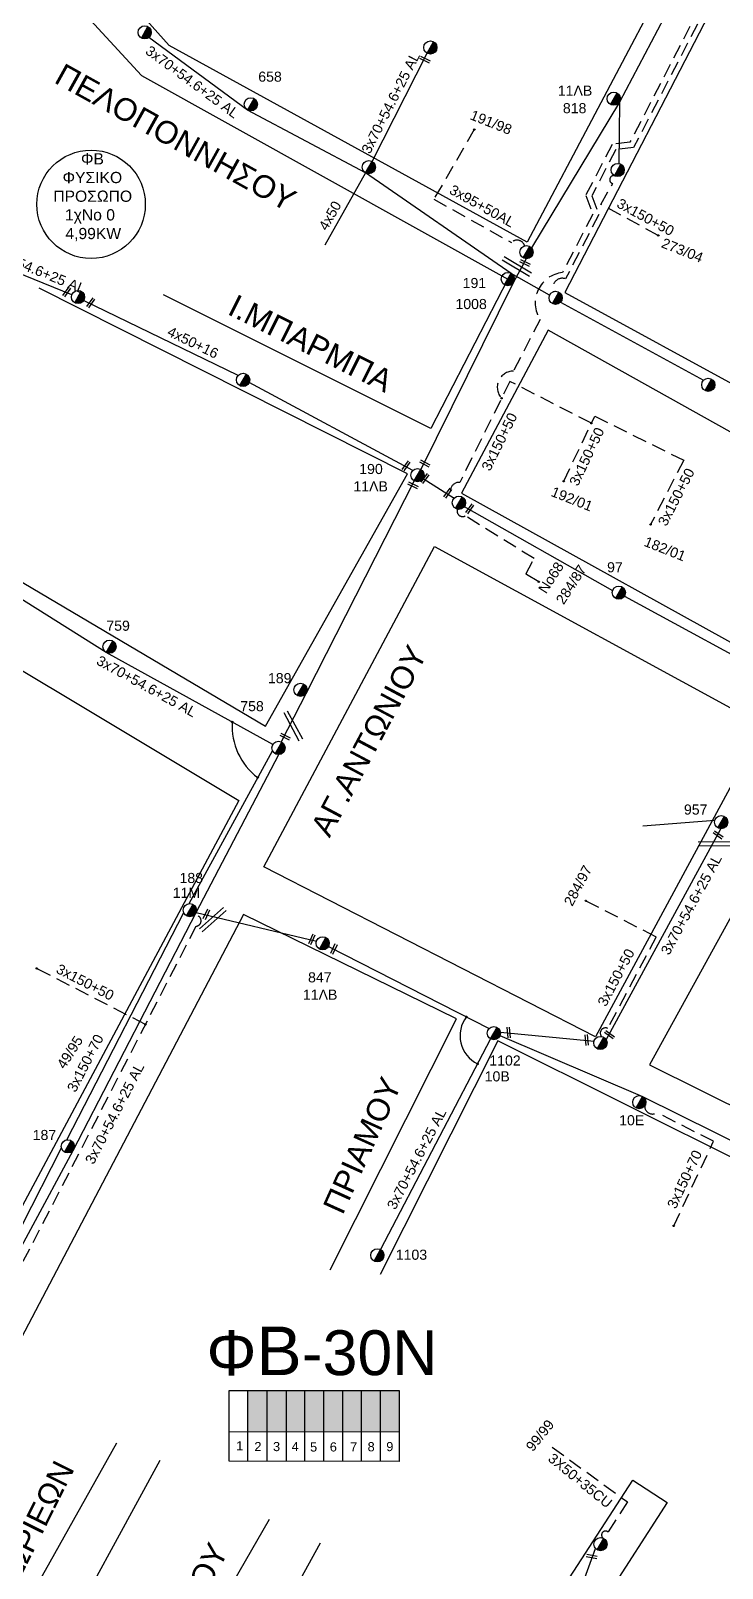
# Model space of a CAD drawing. Header units: millimetres. Extents: x 1138 to 9186, y 1584 to 2927.
# Drawn here: x 8060.6 to 8183.9, y 2060.8 to 2335 of the extents above; entities that cross this region are included whole.
import ezdxf
from ezdxf.enums import TextEntityAlignment as Align

# ---------------------------------------------------------------- set-up
doc = ezdxf.new("R2010")
doc.units = ezdxf.units.MM
doc.linetypes.add('DASHED', pattern=[19.05, 12.7, -6.35])
for name, color, linetype, lineweight in [('3x150+50', 7, 'Continuous', 30), ('3x150+50 XLPE', 7, 'SYN_LINE', 30), ('3x150+70', 7, 'Continuous', 30), ('3x70+54.6+25 AL', 7, 'SYN_LINE', 30), ('3x95+50AL', 7, 'Continuous', 30), ('4x50', 7, 'Continuous', 30), ('4x50+16', 7, 'Continuous', 30), ('4x50AL', 7, 'Continuous', 30), ('Υπόβαθρο ΔΕΗ', 7, 'Continuous', 30)]:
    doc.layers.add(name, color=color, linetype=linetype, lineweight=lineweight)
for name, color, linetype in [('3x50+35CU', 7, 'Continuous'), ('Pillar OTE', 7, 'Continuous'), ('TEXT ΚΑΛΩΔΙΩΝ', 7, 'Continuous'), ('Άγνωστα', 7, 'Continuous'), ('ΑΓΝΩΣΤΟ ΕΝΑΕΡΙΟ ΚΑΛΩΔΙΟ', 7, 'Continuous'), ('ΑΓΝΩΣΤΟ ΥΠΟΓΕΙΟ ΚΑΛΩΔΙΟ', 7, 'DASHED'), ('Γυμνά εναέρια ΧΤ (3Φ)   3x50+35CU', 7, 'Continuous'), ('Καλώδια ΧΤ   3x150AL+50CU', 7, 'DASHED'), ('Μηχανική τομή', 7, 'Continuous'), ('Στύλος ΦΜ', 7, 'Continuous'), ('Στύλος ΦΜ @ 1', 7, 'Continuous'), ('Συνδέσεις', 7, 'Continuous'), ('Τομή', 7, 'Continuous')]:
    doc.layers.add(name, color=color, linetype=linetype)
doc.styles.add('arial', font='arial.ttf')
doc.styles.get("Standard").update_dxf_attribs({"font": 'arial.ttf'})
doc.linetypes.add('SYN_LINE', pattern='A,0.5,-0.0001,["/\\/\\/\\/",Standard,S=0.1,R=0,X=0,Y=-0.05],-0.25', length=0.7501)

# ---------------------------------------------------------------- blocks, each defined once
blk = doc.blocks.new('ΥΠΑΡΧΩΝ ΤΣΙΜΕΝΤΕΝΙΟΣ ΣΤΥΛΟΣ')
at = {"layer": 'Στύλος ΦΜ'}
blk.add_hatch(color=7, dxfattribs=at).paths.add_polyline_path([(-1.29, -2.28, 0.574793), (2.62, 0, 0.268822), (1.3, 2.27)])
at = {"layer": 'Στύλος ΦΜ', "color": 7}
blk.add_line((-1.29, -2.28), (1.3, 2.27), dxfattribs=at)
blk.add_circle((0, 0), 2.62, dxfattribs=at)
at = {"layer": 'Στύλος ΦΜ', "flags": 4}
for tag, p in [('ΤΥΠΟΣ', (-4.91, 3.03)), ('ΑΡΙΘΜΟΣ', (-4.68, 8.05))]:
    blk.add_attdef(tag, p, '', height=4, dxfattribs=at)
blk = doc.blocks.new('ΜΗΧΑΝΙΚΗ ΤΟΜΗ')
at = {"layer": 'Μηχανική τομή', "ltscale": 40}
for p, q in [((-1.9, 0.8), (5.7, 0.8)), ((-1.9, -0.8), (5.7, -0.8))]:
    blk.add_line(p, q, dxfattribs=at)
blk = doc.blocks.new('ΤΟΜΗ')
at = {"layer": 'Τομή', "ltscale": 40}
for p, q in [((-5.7, 0), (17.1, 0)), ((-5.7, -2.8), (17.1, -2.8))]:
    blk.add_line(p, q, dxfattribs=at)
blk = doc.blocks.new('_ΣΥΝΔΕΣΗ')
at = {"layer": 'Συνδέσεις', "linetype": 'SYN_LINE', "ltscale": 40}
blk.add_hatch(color=256, dxfattribs=at).paths.add_polyline_path([(0.5, 0, 1), (-0.5, 0, 1)])
at = {"layer": 'Συνδέσεις'}
blk.add_circle((0, 0), 0.5, dxfattribs=at)

msp = doc.modelspace()

# ---------------------------------------------------------------- hatches: boundary and pattern name
at = {"layer": 'Καλώδια ΧΤ   3x150AL+50CU', "linetype": 'DASHED', "lineweight": -3, "ltscale": 0.2}
h = msp.add_hatch(color=133, dxfattribs=at)
h.dxf.hatch_style = 1
h.paths.add_polyline_path([(8102.76, 2092.5), (8099.32, 2092.5), (8099.32, 2085.14), (8102.76, 2085.14)])
h = msp.add_hatch(color=5, dxfattribs=at)
h.dxf.hatch_style = 1
h.paths.add_polyline_path([(8102.76, 2085.14), (8106.2, 2085.13), (8106.2, 2092.5), (8102.76, 2092.5)])
h = msp.add_hatch(color=1, dxfattribs=at)
h.dxf.hatch_style = 1
h.paths.add_polyline_path([(8109.49, 2092.5), (8106.2, 2092.5), (8106.2, 2085.13), (8109.49, 2085.13)])
h = msp.add_hatch(color=85, dxfattribs=at)
h.dxf.hatch_style = 1
h.paths.add_polyline_path([(8112.88, 2092.5), (8109.49, 2092.5), (8109.49, 2085.13), (8112.88, 2085.13)])
h = msp.add_hatch(color=6, dxfattribs=at)
h.dxf.hatch_style = 1
h.paths.add_polyline_path([(8112.88, 2085.13), (8116.28, 2085.12), (8116.28, 2092.5), (8112.88, 2092.5)])
h = msp.add_hatch(color=30, dxfattribs=at)
h.dxf.hatch_style = 1
h.paths.add_polyline_path([(8116.28, 2085.13), (8119.67, 2085.12), (8119.67, 2092.5), (8116.28, 2092.5)])
h = msp.add_hatch(color=27, dxfattribs=at)
h.dxf.hatch_style = 1
h.paths.add_polyline_path([(8119.61, 2085.13), (8123.01, 2085.12), (8123.01, 2092.5), (8119.61, 2092.5)])
h = msp.add_hatch(color=2, dxfattribs=at)
h.dxf.hatch_style = 1
h.paths.add_polyline_path([(8122.93, 2085.12), (8126.33, 2085.12), (8126.33, 2092.5), (8122.93, 2092.5)])

# ---------------------------------------------------------------- linework, layer by layer
at = {"lineweight": -3, "ltscale": 0.2}
msp.add_circle((8071.35, 2304.09), 9.67, dxfattribs=at)
at = {"layer": '3x150+50', "color": 2, "linetype": 'DASHED', "lineweight": -3, "ltscale": 0.2}
msp.add_lwpolyline([(8172.53, 2298.53), (8162.3, 2304.08), (8164.39, 2307.79, -0.952983), (8164.7, 2309.19, 28.194004)], format="xyb", dxfattribs=at)
at = {"layer": '3x150+50', "color": 62, "linetype": 'DASHED', "lineweight": -3, "ltscale": 0.2}
msp.add_lwpolyline([(8160.6, 2265.03), (8146.06, 2272.48), (8137.12, 2254.48, 0.772908), (8136.11, 2251.67, -45.878488)], format="xyb", dxfattribs=at)
msp.add_lwpolyline([(8155.67, 2254.68), (8160.6, 2265.03), (8161.18, 2266.29), (8177.08, 2258.42), (8171.15, 2246.98)], dxfattribs=at)
at = {"layer": '3x150+50', "color": 30, "linetype": 'DASHED', "lineweight": -3, "ltscale": 0.2}
msp.add_lwpolyline([(8159.6, 2179.85), (8172.14, 2173.41), (8163.51, 2157.08, 0.807556), (8162.4, 2155.63, 2.538263)], format="xyb", dxfattribs=at)
msp.add_lwpolyline([(8081.03, 2157.77), (8061.66, 2167.76)], dxfattribs=at)
at = {"layer": '3x150+50 XLPE', "color": 62, "linetype": 'DASHED', "lineweight": -3, "ltscale": 0.2}
msp.add_lwpolyline([(8187.82, 2378.45), (8194.52, 2374.95), (8183.74, 2354.48), (8186.93, 2352.71), (8167.47, 2315.16), (8164.29, 2314.77), (8159.58, 2305.68), (8160.83, 2302.33), (8155.43, 2291.91, 0.558019), (8151.44, 2283.52), (8146.7, 2274.33, 0.657436), (8144.58, 2269.49)], format="xyb", dxfattribs=at)
at = {"layer": '3x150+50 XLPE', "color": 30, "linetype": 'DASHED', "lineweight": -3, "ltscale": 0.2}
msp.add_lwpolyline([(8188.34, 2379.46), (8195.94, 2375.5), (8185.08, 2354.88), (8188.27, 2353.11), (8168.12, 2314.23), (8164.94, 2313.84), (8160.68, 2305.61), (8161.92, 2302.26), (8155.98, 2290.79, 0.663223), (8153.88, 2288.52)], format="xyb", dxfattribs=at)
at = {"layer": '3x150+70', "color": 30, "linetype": 'DASHED', "lineweight": -3, "ltscale": 0.2}
for points in [[(8089.66, 2177.22, -1.121486), (8090.06, 2175.28), (8054.52, 2106.39, -0.443953), (8050.41, 2101.24, 12.681329)], [(8175.27, 2121.84), (8182.39, 2136.93), (8172.29, 2142.04, -0.604028), (8170.1, 2143.22, -163.13903)]]:
    msp.add_lwpolyline(points, format="xyb", dxfattribs=at)
at = {"layer": '3x50+35CU', "color": 27, "linetype": 'DASHED', "lineweight": -3, "ltscale": 0.2}
msp.add_lwpolyline([(8153.6, 2082.38), (8167.03, 2072.59), (8163.59, 2067.21, 1.167686), (8162.8, 2066.07, -0.879582)], format="xyb", dxfattribs=at)
at = {"layer": '3x70+54.6+25 AL', "color": 30, "linetype": 'SYN_LINE', "lineweight": -3, "ltscale": 15}
for points in [[(8146.26, 2291.77), (8120.32, 2309.69), (8099.27, 2320.9), (8081.67, 2333.86)], [(8121.49, 2311.74), (8131.29, 2331.03)], [(8155.09, 2286.61), (8180.61, 2272.71)], [(8163.24, 2155.02), (8183.71, 2192.68)], [(8182.59, 2194.18), (8169.79, 2193.16)], [(8144.35, 2156.42), (8161.07, 2154.81)], [(8142.61, 2155.2), (8122.99, 2117.61)]]:
    msp.add_lwpolyline(points, dxfattribs=at)
at = {"layer": '3x70+54.6+25 AL', "color": 2, "linetype": 'SYN_LINE', "lineweight": -3, "ltscale": 12}
msp.add_lwpolyline([(8165.58, 2322.31), (8165.49, 2311.37)], dxfattribs=at)
at = {"layer": '3x70+54.6+25 AL', "color": 62, "linetype": 'SYN_LINE', "lineweight": -3, "ltscale": 15}
for points in [[(8067.9, 2287.91), (8052.8, 2294.04)], [(8137.92, 2250.16), (8164.38, 2235.17)], [(8166.49, 2234.18), (8195.84, 2218.27)]]:
    msp.add_lwpolyline(points, dxfattribs=at)
at = {"layer": '3x70+54.6+25 AL', "color": 27, "linetype": 'SYN_LINE', "lineweight": -3, "ltscale": 15}
for points in [[(8103.78, 2207.73), (8074.04, 2224.14), (8045.46, 2242.09), (8006.24, 2263.7), (7992.18, 2272.34), (7962.15, 2292.64)], [(8088.83, 2179.34), (8103.71, 2206.61)], [(8067.03, 2137.2), (8087.87, 2177.76)], [(8051.84, 2107.92), (8066.05, 2135.76)], [(8151.85, 2038.33), (8161.35, 2064.26)]]:
    msp.add_lwpolyline(points, dxfattribs=at)
at = {"layer": '3x70+54.6+25 AL', "color": 30, "linetype": 'SYN_LINE', "lineweight": -3, "ltscale": 10}
msp.add_lwpolyline([(8153.13, 2287.86), (8146.26, 2291.77)], dxfattribs=at)
at = {"layer": '3x70+54.6+25 AL', "color": 62, "linetype": 'SYN_LINE', "lineweight": -3, "ltscale": 8}
msp.add_lwpolyline([(8130.6, 2255.2), (8136.11, 2251.67)], dxfattribs=at)
at = {"layer": '3x70+54.6+25 AL', "color": 133, "linetype": 'SYN_LINE', "lineweight": -3, "ltscale": 15}
msp.add_lwpolyline([(8052.97, 2107.2), (8068.13, 2135.3), (8090.07, 2177.75), (8104.81, 2205.93)], dxfattribs=at)
at = {"layer": '3x95+50AL', "color": 2, "linetype": 'DASHED', "lineweight": -3, "ltscale": 0.2}
msp.add_lwpolyline([(8139.71, 2317.41), (8132.49, 2304.99), (8146.34, 2297.28, -0.571229), (8148.68, 2296.69, 24.193972)], format="xyb", dxfattribs=at)
at = {"layer": '4x50', "color": 30, "linetype": 'SYN_LINE', "lineweight": -3, "ltscale": 15}
msp.add_lwpolyline([(8120.32, 2309.69), (8113.05, 2296.78)], dxfattribs=at)
at = {"layer": '4x50+16', "color": 62, "linetype": 'Continuous', "lineweight": -3, "ltscale": 0.2}
for points in [[(8148.97, 2294.39), (8146.71, 2290.19), (8130.15, 2256.78)], [(8097.56, 2273.52), (8070.02, 2286.93)], [(8128.76, 2256.62), (8099.55, 2272.31)], [(8128.99, 2254.74), (8109.78, 2217.01), (8105.28, 2208.17)]]:
    msp.add_lwpolyline(points, dxfattribs=at)
at = {"layer": '4x50AL', "color": 30, "linetype": 'Continuous', "lineweight": -3, "ltscale": 0.2}
for points in [[(8090.07, 2177.75), (8111.55, 2172.64)], [(8113.69, 2171.67), (8142.36, 2157.06)], [(8144.28, 2155.78), (8169.72, 2144.92), (8195.74, 2132), (8225.6, 2117.12), (8261.33, 2099.6), (8286.01, 2086.36)]]:
    msp.add_lwpolyline(points, dxfattribs=at)
at = {"layer": 'Pillar OTE', "lineweight": -3, "ltscale": 40}
for points in [[(8095.99, 2079.86), (8095.99, 2092.5), (8126.32, 2092.5), (8126.32, 2079.83), (8095.99, 2079.86)], [(8099.32, 2079.86), (8099.32, 2092.5)], [(8102.76, 2079.85), (8102.76, 2092.5)], [(8106.2, 2079.85), (8106.2, 2092.5)], [(8109.49, 2079.85), (8109.49, 2092.5)], [(8112.88, 2079.84), (8112.88, 2092.5)], [(8116.28, 2079.84), (8116.28, 2092.5)], [(8119.61, 2079.84), (8119.61, 2092.5)], [(8123, 2079.83), (8123, 2092.5)], [(8095.99, 2085.14), (8126.32, 2085.11)]]:
    msp.add_lwpolyline(points, dxfattribs=at)
at = {"layer": 'ΑΓΝΩΣΤΟ ΕΝΑΕΡΙΟ ΚΑΛΩΔΙΟ', "color": 2, "linetype": 'Continuous', "lineweight": -3, "ltscale": 0.2}
msp.add_lwpolyline([(8214.9, 2415.27), (8201.99, 2392.69), (8189.28, 2368.59), (8181.56, 2353.81), (8178.03, 2345.9), (8165.58, 2322.31), (8149.93, 2296.32)], dxfattribs=at)
at = {"layer": 'ΑΓΝΩΣΤΟ ΥΠΟΓΕΙΟ ΚΑΛΩΔΙΟ', "color": 62, "linetype": 'DASHED', "lineweight": -3, "ltscale": 0.2}
msp.add_lwpolyline([(8151.21, 2236.76), (8148.89, 2238.09), (8150.36, 2240.89), (8138.09, 2248.51, -0.699227), (8136.69, 2249.71, -91.995682)], format="xyb", dxfattribs=at)
at = {"layer": 'Υπόβαθρο ΔΕΗ', "lineweight": -3}
for points in [[(8098.45, 2389.73), (8175.39, 2347.12), (8149.14, 2297.34), (8085.3, 2332.44), (8062.58, 2357.87)], [(8132.59, 2243.04), (8191.3, 2211.02), (8161.35, 2155.58), (8102.18, 2185.9)], [(8198.57, 2200.71), (8170.95, 2150.58), (8282.48, 2095.17), (8308.44, 2142.06)]]:
    msp.add_lwpolyline(points, close=True, dxfattribs=at)
for points in [[(8056.55, 2352.92), (8011.53, 2313.64), (8005.7, 2310.4), (7999.94, 2308.48), (7989.52, 2306.57), (7983.91, 2304.6), (7980.64, 2302.27), (7975.96, 2296.86), (7970.44, 2289.09), (8102.45, 2211.01), (8127.79, 2255.98), (8062.07, 2289.1)], [(8056.55, 2352.92), (8080.34, 2327.07), (8145.68, 2290.75), (8131.98, 2264.09), (8084.29, 2287.94)], [(8187.37, 2262.38), (8152.86, 2281.63), (8137.45, 2252.54), (8196.46, 2219.86), (8246.29, 2311.65), (8184.95, 2344.54), (8155.85, 2288.37), (8190.26, 2269.54)], [(7963, 2278.49), (8097.69, 2197.72), (8057.21, 2121.9), (7915.31, 2204.26), (7963, 2278.49)], [(8113.99, 2114), (8136.5, 2158.79), (8098.52, 2177.39), (8036.21, 2058.77), (8056.3, 2048.1), (8075.94, 2083.12)], [(8224.8, 1994.22), (8278.43, 2087.75), (8143.88, 2154.83), (8122.89, 2113.19)], [(8083.64, 2079.98), (8064.05, 2044.07), (8082.89, 2034.31), (8103.17, 2069.54)], [(8112.19, 2065.23), (8092.27, 2029.03), (8125.65, 2011.2), (8167.98, 2076.49), (8174.1, 2072.52), (8152.35, 2038.72), (8180.81, 2021.19), (8200.91, 2052.79), (8207.2, 2048.8), (8187.17, 2017.25), (8224.8, 1994.22)]]:
    msp.add_lwpolyline(points, dxfattribs=at)
for centre, radius, start, end in [((8107.93, 2210.97), 11.43, 176.1647, 233.2445), ((8142.76, 2155.76), 5.6, 142.9268, 243.6717)]:
    msp.add_arc(centre, radius, start, end, dxfattribs=at)

# ---------------------------------------------------------------- block references
at = {"layer": 'Μηχανική τομή', "lineweight": -3, "xscale": 0.2499999999999999, "yscale": 0.2499999999999999, "zscale": 0.2499999999999999}
for p, rotation in [((8130.45, 2330.13), 333.3732775147424), ((8148.29, 2293.86), 333.3732775147424), ((8066.75, 2288.07), 54.38633714151349), ((8071.05, 2286.1), 54.38633714151349), ((8127.29, 2257.06), 54.38633714151349), ((8130.43, 2258.1), 333.3732775147424), ((8130.66, 2254.77), 54.38633714151349), ((8128.32, 2254.18), 333.3732775147424), ((8134.73, 2252.16), 54.38633714151349), ((8138.65, 2249.38), 54.38633714151349), ((8105.51, 2209.36), 333.3732775147424), ((8183.59, 2191.28), 143.7647637943274), ((8091.74, 2177.02), 65.68131416609452), ((8110.57, 2172.54), 65.68131416609452), ((8114.51, 2170.83), 65.68131416609452), ((8145.91, 2155.87), 95.21380930516573), ((8159.81, 2154.53), 95.21380930516573), ((8164.22, 2155.64), 143.7647637943274), ((8161.12, 2062.74), 169.1568937266984)]:
    msp.add_blockref('ΜΗΧΑΝΙΚΗ ΤΟΜΗ', p, dxfattribs=dict(at, rotation=rotation))
at = {"layer": 'Στύλος ΦΜ @ 1', "lineweight": -3, "ltscale": 40}
ref = msp.add_blockref('ΥΠΑΡΧΩΝ ΤΣΙΜΕΝΤΕΝΙΟΣ ΣΤΥΛΟΣ', (8080.91, 2334.76), dxfattribs=dict(at, xscale=0.4499999999998181, yscale=0.4499999999998181, zscale=0.4499999999998181))
ref.add_attrib('ΤΥΠΟΣ', '10B', (8081.24, 2341.32), dxfattribs={"layer": 'Στύλος ΦΜ', "height": 1.8, "flags": 4})
ref.add_attrib('ΑΡΙΘΜΟΣ', '659', (8081.98, 2338.4), dxfattribs={"layer": 'Στύλος ΦΜ', "height": 1.8, "flags": 4})
at = {"layer": 'Στύλος ΦΜ @ 1', "lineweight": -3, "ltscale": 40, "xscale": 0.4499999999998181, "yscale": 0.4499999999998181, "zscale": 0.4499999999998181}
for p in [(8131.87, 2332.05), (8120.9, 2310.72), (8165.28, 2310.21), (8149.02, 2295.56), (8069.02, 2287.55), (8154.21, 2287.39), (8098.46, 2272.76), (8181.45, 2271.89), (8136.96, 2250.85), (8162.2, 2154.47), (8162.22, 2065.05)]:
    msp.add_blockref('ΥΠΑΡΧΩΝ ΤΣΙΜΕΝΤΕΝΙΟΣ ΣΤΥΛΟΣ', p, dxfattribs=at)
at = {"layer": 'Στύλος ΦΜ @ 1', "lineweight": -3, "ltscale": 40}
ref = msp.add_blockref('ΥΠΑΡΧΩΝ ΤΣΙΜΕΝΤΕΝΙΟΣ ΣΤΥΛΟΣ', (8099.85, 2321.93), dxfattribs=dict(at, xscale=0.4499999999998181, yscale=0.4499999999998181, zscale=0.4499999999998181))
ref.add_attrib('ΤΥΠΟΣ', '658', (8101.17, 2325.96), dxfattribs={"layer": 'Στύλος ΦΜ', "height": 1.8, "flags": 4})
ref = msp.add_blockref('ΥΠΑΡΧΩΝ ΤΣΙΜΕΝΤΕΝΙΟΣ ΣΤΥΛΟΣ', (8164.58, 2322.93), dxfattribs=dict(at, xscale=0.4499999999998181, yscale=0.4499999999998181, zscale=0.4499999999998181))
ref.add_attrib('ΤΥΠΟΣ', '11ΛΒ', (8154.6, 2323.47), dxfattribs={"layer": 'Στύλος ΦΜ', "height": 1.8, "flags": 4})
ref.add_attrib('ΑΡΙΘΜΟΣ', '818', (8155.51, 2320.34), dxfattribs={"layer": 'Στύλος ΦΜ', "height": 1.8, "flags": 4})
ref = msp.add_blockref('ΥΠΑΡΧΩΝ ΤΣΙΜΕΝΤΕΝΙΟΣ ΣΤΥΛΟΣ', (8145.68, 2290.75), dxfattribs=dict(at, xscale=0.4499999999998181, yscale=0.4499999999998181, zscale=0.4499999999998181))
ref.add_attrib('ΤΥΠΟΣ', '191', (8137.63, 2289.15), dxfattribs={"layer": 'Στύλος ΦΜ', "height": 1.8, "flags": 4})
ref.add_attrib('ΑΡΙΘΜΟΣ', '1008', (8136.34, 2285.4), dxfattribs={"layer": 'Στύλος ΦΜ', "height": 1.8, "flags": 4})
ref = msp.add_blockref('ΥΠΑΡΧΩΝ ΤΣΙΜΕΝΤΕΝΙΟΣ ΣΤΥΛΟΣ', (8129.57, 2255.76), dxfattribs=dict(at, xscale=0.4499999999998181, yscale=0.4499999999998181, zscale=0.4499999999998181))
ref.add_attrib('ΤΥΠΟΣ', '190', (8119.18, 2255.97), dxfattribs={"layer": 'Στύλος ΦΜ', "height": 1.8, "flags": 4})
ref.add_attrib('ΑΡΙΘΜΟΣ', '11ΛB', (8118.14, 2252.87), dxfattribs={"layer": 'Στύλος ΦΜ', "height": 1.8, "flags": 4})
ref = msp.add_blockref('ΥΠΑΡΧΩΝ ΤΣΙΜΕΝΤΕΝΙΟΣ ΣΤΥΛΟΣ', (8165.5, 2234.81), dxfattribs=dict(at, xscale=0.4499999999998181, yscale=0.4499999999998181, zscale=0.4499999999998181))
ref.add_attrib('ΑΡΙΘΜΟΣ', '97', (8163.39, 2238.44), dxfattribs={"layer": 'Στύλος ΦΜ', "height": 1.8, "flags": 4})
ref = msp.add_blockref('ΥΠΑΡΧΩΝ ΤΣΙΜΕΝΤΕΝΙΟΣ ΣΤΥΛΟΣ', (8074.63, 2225.17), dxfattribs=dict(at, xscale=0.4499999999998181, yscale=0.4499999999998181, zscale=0.4499999999998181))
ref.add_attrib('ΤΥΠΟΣ', '759', (8074.07, 2228.01), dxfattribs={"layer": 'Στύλος ΦΜ', "height": 1.8, "flags": 4})
ref = msp.add_blockref('ΥΠΑΡΧΩΝ ΤΣΙΜΕΝΤΕΝΙΟΣ ΣΤΥΛΟΣ', (8108.7, 2217.48), dxfattribs=dict(at, xscale=0.4499999999998181, yscale=0.4499999999998181, zscale=0.4499999999998181))
ref.add_attrib('ΤΥΠΟΣ', '189', (8102.9, 2218.66), dxfattribs={"layer": 'Στύλος ΦΜ', "height": 1.8, "flags": 4})
ref = msp.add_blockref('ΥΠΑΡΧΩΝ ΤΣΙΜΕΝΤΕΝΙΟΣ ΣΤΥΛΟΣ', (8104.78, 2207.11), dxfattribs=dict(at, xscale=0.4499999999998181, yscale=0.4499999999998181, zscale=0.4499999999998181))
ref.add_attrib('ΤΥΠΟΣ', '758', (8097.96, 2213.66), dxfattribs={"layer": 'Στύλος ΦΜ', "height": 1.8, "flags": 4})
ref = msp.add_blockref('ΥΠΑΡΧΩΝ ΤΣΙΜΕΝΤΕΝΙΟΣ ΣΤΥΛΟΣ', (8183.73, 2193.86), dxfattribs=dict(at, xscale=0.4499999999998181, yscale=0.4499999999998181, zscale=0.4499999999998181))
ref.add_attrib('ΤΥΠΟΣ', '957', (8177.1, 2195.22), dxfattribs={"layer": 'Στύλος ΦΜ', "height": 1.8, "flags": 4})
ref = msp.add_blockref('ΥΠΑΡΧΩΝ ΤΣΙΜΕΝΤΕΝΙΟΣ ΣΤΥΛΟΣ', (8088.97, 2178.17), dxfattribs=dict(at, xscale=0.4499999999998181, yscale=0.4499999999998181, zscale=0.4499999999998181))
ref.add_attrib('ΤΥΠΟΣ', '188', (8087.12, 2183.01), dxfattribs={"layer": 'Στύλος ΦΜ', "height": 1.8, "flags": 4})
ref.add_attrib('ΑΡΙΘΜΟΣ', '11M', (8085.91, 2180.36), dxfattribs={"layer": 'Στύλος ΦΜ', "height": 1.8, "flags": 4})
ref = msp.add_blockref('ΥΠΑΡΧΩΝ ΤΣΙΜΕΝΤΕΝΙΟΣ ΣΤΥΛΟΣ', (8112.66, 2172.25), dxfattribs=dict(at, xscale=0.4499999999998181, yscale=0.4499999999998181, zscale=0.4499999999998181))
ref.add_attrib('ΤΥΠΟΣ', '847', (8110.05, 2165.28), dxfattribs={"layer": 'Στύλος ΦΜ', "height": 1.8, "flags": 4})
ref.add_attrib('ΑΡΙΘΜΟΣ', '11ΛΒ', (8109.13, 2162.19), dxfattribs={"layer": 'Στύλος ΦΜ', "height": 1.8, "flags": 4})
ref = msp.add_blockref('ΥΠΑΡΧΩΝ ΤΣΙΜΕΝΤΕΝΙΟΣ ΣΤΥΛΟΣ', (8143.19, 2156.23), dxfattribs=dict(at, xscale=0.4499999999998181, yscale=0.4499999999998181, zscale=0.4499999999998181))
ref.add_attrib('ΤΥΠΟΣ', '1102', (8142.38, 2150.44), dxfattribs={"layer": 'Στύλος ΦΜ', "height": 1.8, "flags": 4})
ref.add_attrib('ΑΡΙΘΜΟΣ', '10B', (8141.56, 2147.62), dxfattribs={"layer": 'Στύλος ΦΜ', "height": 1.8, "flags": 4})
ref = msp.add_blockref('ΥΠΑΡΧΩΝ ΤΣΙΜΕΝΤΕΝΙΟΣ ΣΤΥΛΟΣ', (8169.14, 2143.9), dxfattribs=dict(at, xscale=0.4499999999998181, yscale=0.4499999999998181, zscale=0.4499999999998181))
ref.add_attrib('ΑΡΙΘΜΟΣ', '10E', (8165.54, 2139.79), dxfattribs={"layer": 'Στύλος ΦΜ', "height": 1.8, "flags": 4})
ref = msp.add_blockref('ΥΠΑΡΧΩΝ ΤΣΙΜΕΝΤΕΝΙΟΣ ΣΤΥΛΟΣ', (8067.2, 2136.03), dxfattribs=dict(at, xscale=0.449999999999818, yscale=0.449999999999818, zscale=0.449999999999818))
ref.add_attrib('ΤΥΠΟΣ', '187', (8060.93, 2137.16), dxfattribs={"layer": 'Στύλος ΦΜ', "height": 1.8, "rotation": 360, "flags": 4})
ref = msp.add_blockref('ΥΠΑΡΧΩΝ ΤΣΙΜΕΝΤΕΝΙΟΣ ΣΤΥΛΟΣ', (8122.41, 2116.59), dxfattribs=dict(at, xscale=0.4499999999998181, yscale=0.4499999999998181, zscale=0.4499999999998181))
ref.add_attrib('ΑΡΙΘΜΟΣ', '1103', (8125.7, 2115.8), dxfattribs={"layer": 'Στύλος ΦΜ', "height": 1.8, "flags": 4})
at = {"layer": 'Συνδέσεις', "lineweight": -3, "xscale": 0.25, "yscale": 0.25, "zscale": 0.25}
for p in [(8139.71, 2317.41), (8172.53, 2298.53), (8144.58, 2269.49), (8160.6, 2265.03), (8155.67, 2254.68), (8171.15, 2246.98), (8151.21, 2236.76), (8096.53, 2211.73), (8101.09, 2201.81), (8159.6, 2179.85), (8061.66, 2167.76), (8138.29, 2159.14), (8081.04, 2157.78), (8140.28, 2150.74), (8175.27, 2121.84)]:
    msp.add_blockref('_ΣΥΝΔΕΣΗ', p, dxfattribs=at)
at = {"layer": 'Τομή', "lineweight": -3, "xscale": 0.2499999999999998, "yscale": 0.2499999999999998, "zscale": 0.2499999999999998}
for p, rotation in [((8148.35, 2291.91), 149.2437800052853), ((8107.02, 2212.49), 298.0727628233403), ((8181.05, 2190.36), 0.725798615116898), ((8094.38, 2177.15), 221.5168160916191)]:
    msp.add_blockref('ΤΟΜΗ', p, dxfattribs=dict(at, rotation=rotation))

# ---------------------------------------------------------------- texts
at = {"lineweight": -3, "ltscale": 40, "char_height": 4, "width": 65.6312, "attachment_point": 1, "style": 'arial'}
for s, insert, rotation in [('AΓ.ANTΩNIOY', (8110.35, 2192.83), 62), ('ΠPIAMOY', (8112.57, 2125.3), 65.6469), ('ΔΩPIEΩN', (8053.72, 2057.85), 63.58), ('ΠPIAMOY', (8080.53, 2042.82), 62.5826)]:
    msp.add_mtext(s, dxfattribs=dict(at, insert=insert, rotation=rotation))
at = {"lineweight": -3, "ltscale": 30, "char_height": 1.63, "width": 11.2573, "attachment_point": 1}
for s, insert in [('1', (8097.23, 2083.42)), ('2', (8100.47, 2083.29)), ('3', (8103.8, 2083.29)), ('4', (8107.11, 2083.29)), ('5', (8110.41, 2083.21)), ('6', (8113.93, 2083.23)), ('7', (8117.56, 2083.23)), ('8', (8120.67, 2083.26)), ('9', (8124, 2083.29))]:
    msp.add_mtext(s, dxfattribs=dict(at, insert=insert))
at = {"layer": 'TEXT ΚΑΛΩΔΙΩΝ', "linetype": 'Continuous', "lineweight": -3, "ltscale": 0.2}
for s, rotation, p in [('3x70+54.6+25 AL', 323.6325, (8089.4, 2325.93)), ('3x70+54.6+25 AL', 63.0595, (8124.78, 2322.2)), ('3x95+50AL', 330.8925, (8141.11, 2303.79)), ('4x50', 60.6243, (8113.96, 2302.07)), ('3x150+50', 331.4935, (8170.26, 2301.81)), ('3x70+54.6+25 AL', 337.8835, (8061.03, 2292.64)), ('4x50+16', 334.0329, (8089.53, 2279.44)), ('3x150+50', 63.5895, (8144.17, 2261.73)), ('3x150+50', 64.5273, (8159.76, 2259.08)), ('3x150+50', 62.6003, (8175.72, 2251.87)), ('3x70+54.6+25 AL', 331.0945, (8081.25, 2218.11)), ('3x70+54.6+25 AL', 61.4783, (8178.4, 2179.16)), ('3x150+50', 62.1597, (8164.98, 2166.16)), ('3x150+50', 332.7383, (8070.3, 2165.33)), ('3x150+70', 62.7109, (8070.31, 2150.88)), ('3x70+54.6+25 AL', 62.6616, (8075.54, 2141.9)), ('3x70+54.6+25 AL', 62.4512, (8129.41, 2133.8)), ('3x150+70', 64.718, (8177.2, 2130.15))]:
    msp.add_text(s, height=1.8, rotation=rotation, dxfattribs=at).set_placement(p, align=Align.MIDDLE_CENTER)
at = {"layer": 'Άγνωστα', "lineweight": -3, "ltscale": 40, "char_height": 1.8, "width": 12.7137, "attachment_point": 1, "style": 'arial'}
for s, insert, rotation in [('191/98', (8139.47, 2320.97), 338.315), ('273/04', (8173.58, 2298.14), 338.315), ('192/01', (8153.89, 2253.78), 338.315), ('182/01', (8170.49, 2244.88), 338.315), ('Nο68', (8150.99, 2235.46), 57.0599), ('284/87', (8154.13, 2233.52), 57.0599), ('284/97', (8155.59, 2179.58), 62), ('49/95', (8065.11, 2150.65), 57.591), ('99/99', (8148.74, 2082.57), 51.2095)]:
    msp.add_mtext(s, dxfattribs=dict(at, insert=insert, rotation=rotation))
at = {"layer": 'Γυμνά εναέρια ΧΤ (3Φ)   3x50+35CU', "lineweight": -3, "ltscale": 40, "insert": (8153.83, 2081.45), "char_height": 1.8, "width": 34.0855, "attachment_point": 1, "rotation": 320.8654, "style": 'arial'}
msp.add_mtext('3X50+35CU', dxfattribs=at)
at = {"layer": 'Υπόβαθρο ΔΕΗ', "lineweight": -3}
for s, rotation, p in [('ΠΕΛΟΠΟΝΝΗΣΟΥ', 330.932, (8086.44, 2316.02)), ('Ι.ΜΠΑΡΜΠΑ', 333.4258, (8110.53, 2279.29))]:
    msp.add_text(s, height=4, rotation=rotation, dxfattribs=at).set_placement(p, align=Align.MIDDLE_CENTER)
at = {"layer": 'Υπόβαθρο ΔΕΗ', "lineweight": -3, "attachment_point": 1}
for s, insert, char_height, width in [('{\\W8.64836; }ΦΒ \\P{\\W4.42067; }ΦΥΣΙΚΟ \\P{\\W2.28183; }ΠΡΟΣΩΠΟ', (8062.83, 2313.2), 2, 17.2548), ('{\\W5.64925; }1χΝο 0\\P{\\W5.75643; }4,99KW', (8062.3, 2303.21), 2, 17.2548), ('Φ{\\H1.0833x;B}-30N', (8091.93, 2103.88), 8, 84.6573)]:
    msp.add_mtext(s, dxfattribs=dict(at, insert=insert, char_height=char_height, width=width))

doc.saveas('drawing.dxf')
